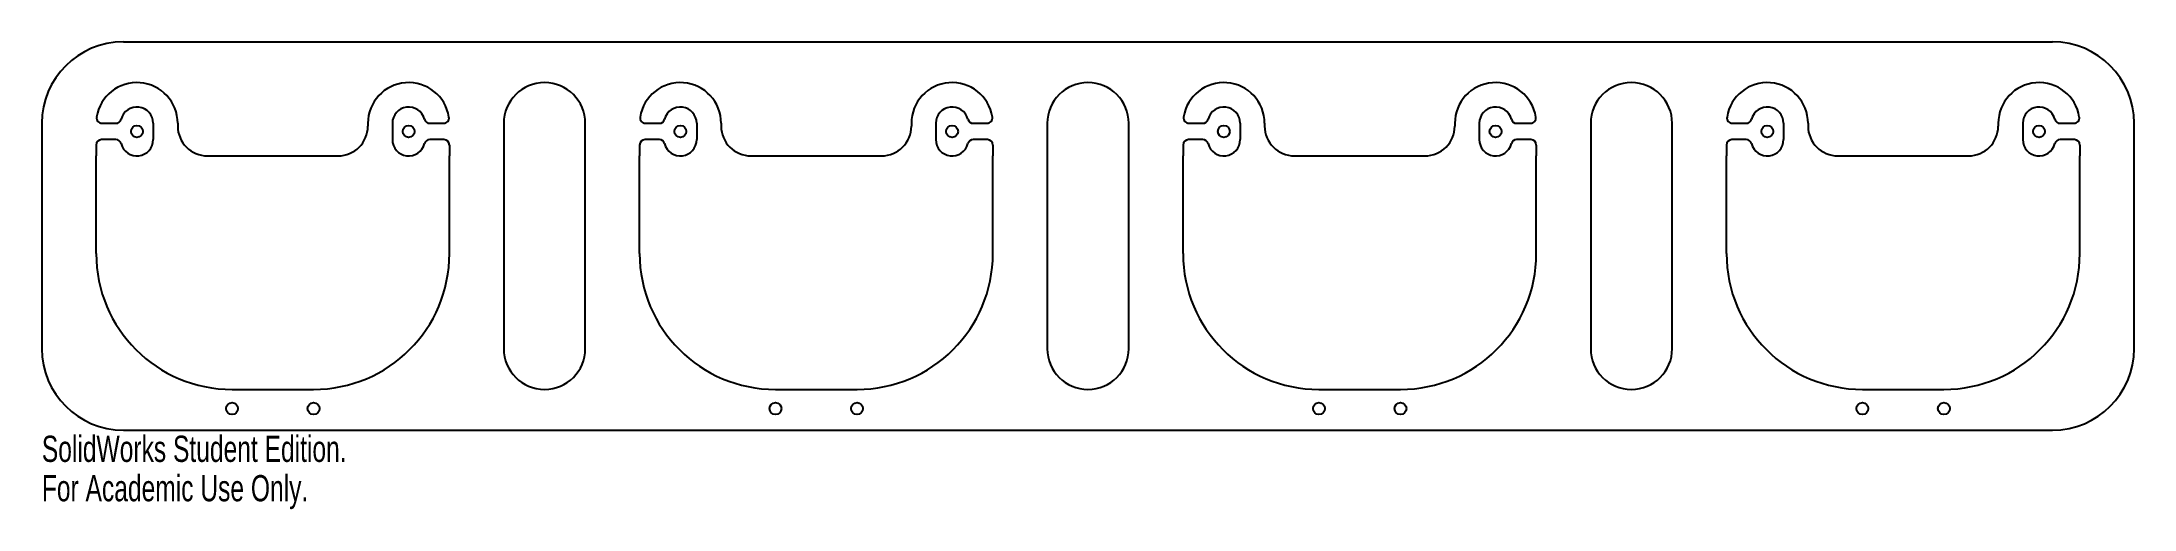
# Model space of a CAD drawing. Header units: millimetres. Extents: x -36 to 349, y -36 to 50.
import ezdxf

# ---------------------------------------------------------------- set-up
doc = ezdxf.new("R2010")
doc.units = ezdxf.units.MM
doc.styles.add('SLDTEXTSTYLE0', font='TXT', dxfattribs={"width": 0.7})

msp = doc.modelspace()

# ---------------------------------------------------------------- linework, layer by layer
at = {"color": 7, "linetype": 'Continuous'}
for p, q in [((-20.8, 49.91), (334.2, 49.91)), ((-35.8, 34.91), (-35.8, -6.59)), ((-24.72, 34.91), (-22.17, 34.91)), ((-15.3, 34.91), (-15.3, 31.91)), ((-10.8, 34.91), (-10.8, 34.41)), ((24.2, 34.91), (24.2, 34.41)), ((28.7, 34.91), (28.7, 31.91)), ((35.58, 34.91), (38.13, 34.91)), ((49.2, 34.91), (49.2, -6.59)), ((64.2, -6.59), (64.2, 34.91)), ((75.28, 34.91), (77.83, 34.91)), ((84.7, 34.91), (84.7, 31.91)), ((89.2, 34.91), (89.2, 34.41)), ((124.2, 34.91), (124.2, 34.41)), ((128.7, 34.91), (128.7, 31.91)), ((135.58, 34.91), (138.13, 34.91)), ((149.2, 34.91), (149.2, -6.59)), ((164.2, -6.59), (164.2, 34.91)), ((175.28, 34.91), (177.83, 34.91)), ((184.7, 34.91), (184.7, 31.91)), ((189.2, 34.91), (189.2, 34.41)), ((224.2, 34.91), (224.2, 34.41)), ((228.7, 34.91), (228.7, 31.91)), ((235.58, 34.91), (238.13, 34.91)), ((249.2, 34.91), (249.2, -6.59)), ((264.2, -6.59), (264.2, 34.91)), ((275.28, 34.91), (277.83, 34.91)), ((284.7, 34.91), (284.7, 31.91)), ((289.2, 34.91), (289.2, 34.41)), ((324.2, 34.91), (324.2, 34.41)), ((328.7, 34.91), (328.7, 31.91)), ((335.58, 34.91), (338.13, 34.91)), ((349.2, -6.59), (349.2, 34.91)), ((-25.8, 30.91), (-25.8, 28.91)), ((-22.17, 31.91), (-24.8, 31.91)), ((38.2, 31.91), (35.58, 31.91)), ((39.2, 30.91), (39.2, 28.91)), ((74.2, 30.91), (74.2, 28.91)), ((77.83, 31.91), (75.2, 31.91)), ((138.2, 31.91), (135.58, 31.91)), ((139.2, 30.91), (139.2, 28.91)), ((174.2, 30.91), (174.2, 28.91)), ((177.83, 31.91), (175.2, 31.91)), ((238.2, 31.91), (235.58, 31.91)), ((239.2, 30.91), (239.2, 28.91)), ((274.2, 30.91), (274.2, 28.91)), ((277.83, 31.91), (275.2, 31.91)), ((338.2, 31.91), (335.58, 31.91)), ((339.2, 30.91), (339.2, 28.91)), ((-25.8, 10.91), (-25.8, 28.91)), ((-5.3, 28.91), (18.7, 28.91)), ((39.2, 10.91), (39.2, 28.91)), ((74.2, 10.91), (74.2, 28.91)), ((94.7, 28.91), (118.7, 28.91)), ((139.2, 10.91), (139.2, 28.91)), ((174.2, 10.91), (174.2, 28.91)), ((194.7, 28.91), (218.7, 28.91)), ((239.2, 10.91), (239.2, 28.91)), ((274.2, 10.91), (274.2, 28.91)), ((294.7, 28.91), (318.7, 28.91)), ((339.2, 10.91), (339.2, 28.91)), ((-0.8, -14.09), (14.2, -14.09)), ((99.2, -14.09), (114.2, -14.09)), ((199.2, -14.09), (214.2, -14.09)), ((299.2, -14.09), (314.2, -14.09)), ((-20.8, -21.59), (334.2, -21.59))]:
    msp.add_line(p, q, dxfattribs=at)
for centre in [(-18.3, 33.41), (31.7, 33.41), (81.7, 33.41), (131.7, 33.41), (181.7, 33.41), (231.7, 33.41), (281.7, 33.41), (331.7, 33.41), (-0.8, -17.62), (14.2, -17.62), (99.2, -17.62), (114.2, -17.62), (199.2, -17.62), (214.2, -17.62), (299.2, -17.62), (314.2, -17.62)]:
    msp.add_circle(centre, 1.09, dxfattribs=at)
for centre, radius, start, end in [((-20.8, 34.91), 15, 90, 180), ((334.2, 34.91), 15, 0, 90), ((-18.3, 34.91), 7.5, 0, 171.1501), ((31.7, 34.91), 7.5, 8.8499, 180), ((56.7, 34.91), 7.5, 0, 180), ((81.7, 34.91), 7.5, 0, 171.1501), ((131.7, 34.91), 7.5, 8.8499, 180), ((156.7, 34.91), 7.5, 0, 180), ((181.7, 34.91), 7.5, 0, 171.1501), ((231.7, 34.91), 7.5, 8.8499, 180), ((256.7, 34.91), 7.5, 0, 180), ((281.7, 34.91), 7.5, 0, 171.1501), ((331.7, 34.91), 7.5, 8.8499, 180), ((-24.72, 35.91), 1, 171.1501, 270), ((-22.17, 35.91), 1, 270, 345.5225), ((-18.3, 34.91), 3, 0, 165.5225), ((31.7, 34.91), 3, 14.4775, 180), ((35.58, 35.91), 1, 194.4775, 270), ((38.13, 35.91), 1, 270, 8.8499), ((75.28, 35.91), 1, 171.1501, 270), ((77.83, 35.91), 1, 270, 345.5225), ((81.7, 34.91), 3, 0, 165.5225), ((131.7, 34.91), 3, 14.4775, 180), ((135.58, 35.91), 1, 194.4775, 270), ((138.13, 35.91), 1, 270, 8.8499), ((175.28, 35.91), 1, 171.1501, 270), ((177.83, 35.91), 1, 270, 345.5225), ((181.7, 34.91), 3, 0, 165.5225), ((231.7, 34.91), 3, 14.4775, 180), ((235.58, 35.91), 1, 194.4775, 270), ((238.13, 35.91), 1, 270, 8.8499), ((275.28, 35.91), 1, 171.1501, 270), ((277.83, 35.91), 1, 270, 345.5225), ((281.7, 34.91), 3, 0, 165.5225), ((331.7, 34.91), 3, 14.4775, 180), ((335.58, 35.91), 1, 194.4775, 270), ((338.13, 35.91), 1, 270, 8.8499), ((-24.8, 30.91), 1, 90, 180), ((-22.17, 30.91), 1, 14.4775, 90), ((-18.3, 31.91), 3, 194.4775, 0), ((-5.3, 34.41), 5.5, 180, 270), ((18.7, 34.41), 5.5, 270, 0), ((31.7, 31.91), 3, 180, 345.5225), ((35.58, 30.91), 1, 90, 165.5225), ((38.2, 30.91), 1, 0, 90), ((75.2, 30.91), 1, 90, 180), ((77.83, 30.91), 1, 14.4775, 90), ((81.7, 31.91), 3, 194.4775, 0), ((94.7, 34.41), 5.5, 180, 270), ((118.7, 34.41), 5.5, 270, 0), ((131.7, 31.91), 3, 180, 345.5225), ((135.58, 30.91), 1, 90, 165.5225), ((138.2, 30.91), 1, 0, 90), ((175.2, 30.91), 1, 90, 180), ((177.83, 30.91), 1, 14.4775, 90), ((181.7, 31.91), 3, 194.4775, 0), ((194.7, 34.41), 5.5, 180, 270), ((218.7, 34.41), 5.5, 270, 0), ((231.7, 31.91), 3, 180, 345.5225), ((235.58, 30.91), 1, 90, 165.5225), ((238.2, 30.91), 1, 0, 90), ((275.2, 30.91), 1, 90, 180), ((277.83, 30.91), 1, 14.4775, 90), ((281.7, 31.91), 3, 194.4775, 0), ((294.7, 34.41), 5.5, 180, 270), ((318.7, 34.41), 5.5, 270, 0), ((331.7, 31.91), 3, 180, 345.5225), ((335.58, 30.91), 1, 90, 165.5225), ((338.2, 30.91), 1, 0, 90), ((-0.8, 10.91), 25, 180, 270), ((14.2, 10.91), 25, 270, 0), ((99.2, 10.91), 25, 180, 270), ((114.2, 10.91), 25, 270, 0), ((199.2, 10.91), 25, 180, 270), ((214.2, 10.91), 25, 270, 0), ((299.2, 10.91), 25, 180, 270), ((314.2, 10.91), 25, 270, 0), ((-20.8, -6.59), 15, 180, 270), ((56.7, -6.59), 7.5, 180, 0), ((156.7, -6.59), 7.5, 180, 0), ((256.7, -6.59), 7.5, 180, 0), ((334.2, -6.59), 15, 270, 0)]:
    msp.add_arc(centre, radius, start, end, dxfattribs=at)

# ---------------------------------------------------------------- texts
at = {"color": 7, "linetype": 'Continuous', "char_height": 4.8336, "attachment_point": 1, "style": 'SLDTEXTSTYLE0'}
for s, insert in [('SolidWorks Student Edition.', (-35.8, -22.61)), ('For Academic Use Only.', (-35.8, -29.86))]:
    msp.add_mtext(s, dxfattribs=dict(at, insert=insert))

doc.saveas('drawing.dxf')
